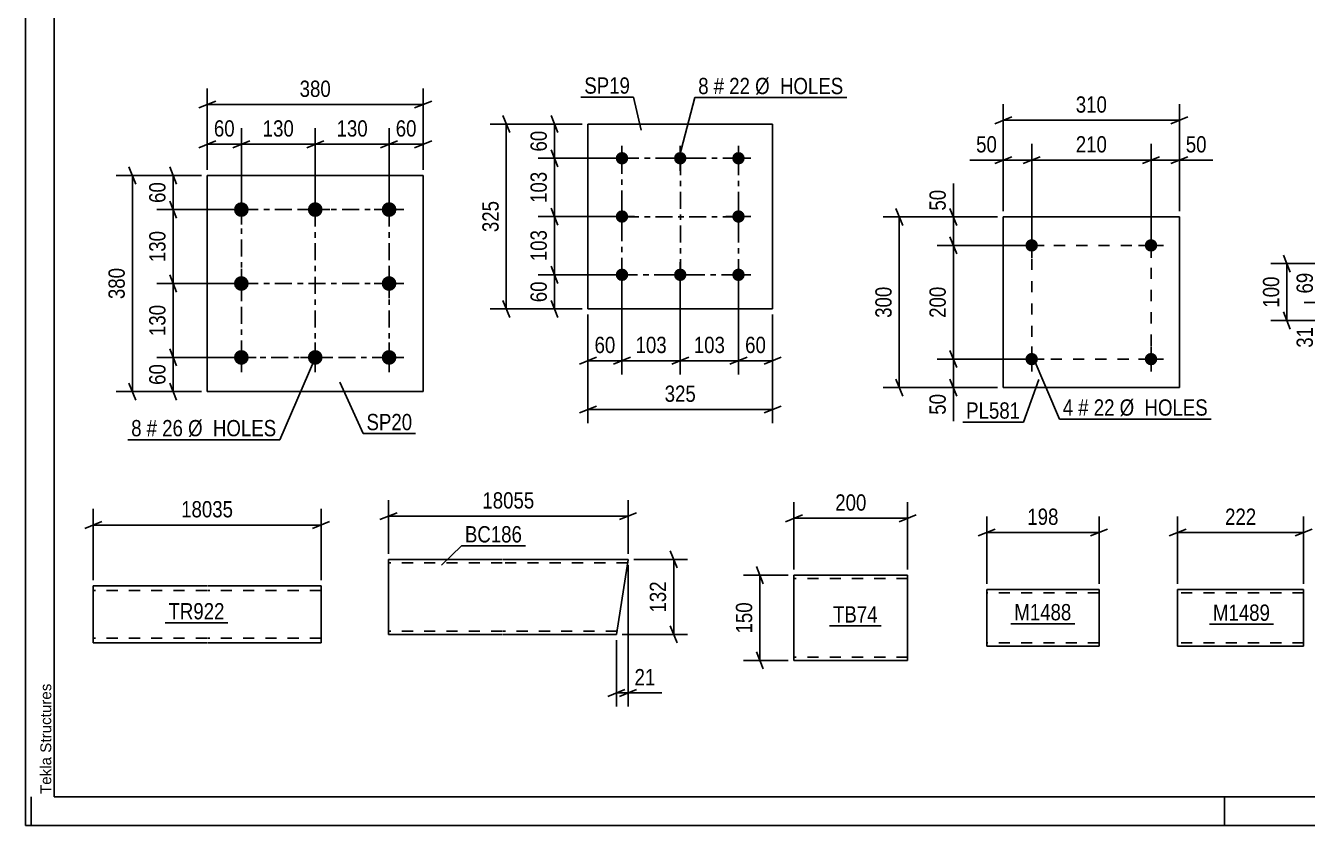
# Model space of a CAD drawing. Header units: millimetres. Extents: x 0 to 841, y 0 to 594.
# Drawn here: x 0 to 225.6, y 0 to 140.7 of the extents above; entities that cross this region are included whole.
import ezdxf

# ---------------------------------------------------------------- set-up
doc = ezdxf.new("R2010")
doc.units = ezdxf.units.MM
doc.linetypes.add('DXK_LINE_DOT2', pattern=[3.9198, 1.9599, -1.9599])
doc.linetypes.add('DXK_LINE_DOT3', pattern=[5.9187, 2.979, -0.9799, 0.9799, -0.9799])
doc.styles.add('Arial', font='ARIAL.TTF', dxfattribs={"height": 0.2})
doc.styles.add('Arial Narrow', font='ARIALN.TTF', dxfattribs={"height": 0.2})

# ---------------------------------------------------------------- blocks, each defined once
blk = doc.blocks.new('Unknown-814521909-1135')
at = {"color": 5, "linetype": 'Continuous'}
for p, q in [((0, 594), (0, 0)), ((5, 589), (5, 5)), ((1, 0), (1, 5)), ((5, 5), (836, 5)), ((211, 0), (211, 5)), ((0, 0), (841, 0))]:
    blk.add_line(p, q, dxfattribs=at)
at = {"color": 174, "linetype": 'Continuous', "style": 'Arial'}
blk.add_text('Tekla Structures', height=1.9102, rotation=90, dxfattribs=at).set_placement((4.5, 5.5))
blk = doc.blocks.new('Part-814521909-1954 - 1938')
at = {"color": 2, "linetype": 'Continuous'}
for p, q in [((31.96, 76.3), (31.96, 114.3)), ((31.96, 114.3), (69.96, 114.3)), ((69.96, 114.3), (69.96, 76.3)), ((69.96, 76.3), (31.96, 76.3))]:
    blk.add_line(p, q, dxfattribs=at)
blk = doc.blocks.new('Bolt-814521909-2015 - 1938')
at = {"linetype": 'Continuous'}
for points in [[(37.96, 109.6, -1), (37.96, 107, -1)], [(50.96, 109.6, -1), (50.96, 107, -1)], [(63.96, 109.6, -1), (63.96, 107, -1)], [(37.96, 96.6, -1), (37.96, 94, -1)], [(63.96, 96.6, -1), (63.96, 94, -1)], [(37.96, 83.6, -1), (37.96, 81, -1)], [(50.96, 83.6, -1), (50.96, 81, -1)], [(63.96, 83.6, -1), (63.96, 81, -1)]]:
    blk.add_hatch(color=1, dxfattribs=at).paths.add_polyline_path(points)
at = {"color": 1, "linetype": 'Continuous'}
for p, q in [((37.96, 110.9), (37.96, 105.7)), ((50.96, 110.9), (50.96, 105.7)), ((63.96, 110.9), (63.96, 105.7)), ((35.36, 108.3), (40.56, 108.3)), ((48.36, 108.3), (53.56, 108.3)), ((61.36, 108.3), (66.56, 108.3)), ((37.96, 97.9), (37.96, 92.7)), ((63.96, 97.9), (63.96, 92.7)), ((35.36, 95.3), (40.56, 95.3)), ((61.36, 95.3), (66.56, 95.3)), ((37.96, 84.9), (37.96, 79.7)), ((50.96, 84.9), (50.96, 79.7)), ((63.96, 84.9), (63.96, 79.7)), ((35.36, 82.3), (40.56, 82.3)), ((48.36, 82.3), (53.56, 82.3)), ((61.36, 82.3), (66.56, 82.3))]:
    blk.add_line(p, q, dxfattribs=at)
blk = doc.blocks.new('Part-814521909-11036 - 11035')
at = {"color": 2, "linetype": 'Continuous'}
for p, q in [((63.86, 45.58), (63.86, 46.78)), ((63.86, 46.78), (83.86, 46.78)), ((63.86, 33.67), (63.86, 45.58)), ((83.96, 46.78), (106.03, 46.78)), ((105.84, 45.58), (103.96, 33.58)), ((106.02, 46.68), (105.84, 45.58)), ((106.03, 46.78), (106.02, 46.68)), ((63.86, 33.58), (63.86, 33.67)), ((83.86, 33.58), (63.86, 33.58)), ((103.96, 33.58), (83.96, 33.58))]:
    blk.add_line(p, q, dxfattribs=at)
at = {"color": 7, "linetype": 'DXK_LINE_DOT2'}
for p, q in [((83.86, 46.18), (63.86, 46.18)), ((105.94, 46.18), (83.96, 46.18)), ((105.84, 45.58), (105.98, 46.42)), ((83.86, 34.18), (63.86, 34.18)), ((104.05, 34.18), (83.96, 34.18)), ((63.86, 33.67), (63.86, 33.58))]:
    blk.add_line(p, q, dxfattribs=at)
blk = doc.blocks.new('Part-814521909-2133 - 2118')
at = {"color": 2, "linetype": 'Continuous'}
for p, q in [((135.22, 44), (135.22, 42.8)), ((155.22, 44), (135.22, 44)), ((155.22, 43.9), (155.22, 44)), ((155.22, 43.9), (155.22, 42.8)), ((135.22, 29.74), (135.22, 42.8)), ((155.22, 42.8), (155.22, 29)), ((135.22, 29.09), (135.22, 29.74)), ((135.22, 29), (135.22, 29.09)), ((155.22, 29), (135.22, 29))]:
    blk.add_line(p, q, dxfattribs=at)
at = {"color": 7, "linetype": 'DXK_LINE_DOT2'}
for p, q in [((155.22, 43.4), (135.22, 43.4)), ((155.22, 42.8), (155.22, 43.64)), ((135.22, 29.74), (135.22, 29.35)), ((135.22, 29.6), (135.22, 29.64)), ((155.22, 29.6), (135.22, 29.6)), ((155.22, 29.6), (155.22, 29.64))]:
    blk.add_line(p, q, dxfattribs=at)
blk = doc.blocks.new('Part-814521909-2209 - 2203')
at = {"color": 2, "linetype": 'Continuous'}
for p, q in [((98.95, 123.33), (98.95, 90.83)), ((98.95, 123.33), (131.45, 123.33)), ((131.45, 123.33), (131.45, 90.83)), ((98.95, 90.83), (131.45, 90.83))]:
    blk.add_line(p, q, dxfattribs=at)
blk = doc.blocks.new('Bolt-814521909-2242 - 2203')
at = {"linetype": 'Continuous'}
for points in [[(104.95, 118.43, -1), (104.95, 116.23, -1)], [(115.2, 118.43, -1), (115.2, 116.23, -1)], [(125.45, 118.43, -1), (125.45, 116.23, -1)], [(104.95, 108.18, -1), (104.95, 105.98, -1)], [(125.45, 108.18, -1), (125.45, 105.98, -1)], [(104.95, 97.93, -1), (104.95, 95.73, -1)], [(115.2, 97.93, -1), (115.2, 95.73, -1)], [(125.45, 97.93, -1), (125.45, 95.73, -1)]]:
    blk.add_hatch(color=1, dxfattribs=at).paths.add_polyline_path(points)
at = {"color": 1, "linetype": 'Continuous'}
for p, q in [((102.75, 117.33), (107.15, 117.33)), ((104.95, 119.53), (104.95, 115.13)), ((113, 117.33), (117.4, 117.33)), ((115.2, 119.53), (115.2, 115.13)), ((123.25, 117.33), (127.65, 117.33)), ((125.45, 119.53), (125.45, 115.13)), ((104.95, 109.28), (104.95, 104.88)), ((125.45, 109.28), (125.45, 104.88)), ((102.75, 107.08), (107.15, 107.08)), ((123.25, 107.08), (127.65, 107.08)), ((104.95, 99.03), (104.95, 94.63)), ((115.2, 99.03), (115.2, 94.63)), ((125.45, 99.03), (125.45, 94.63)), ((102.75, 96.83), (107.15, 96.83)), ((113, 96.83), (117.4, 96.83)), ((123.25, 96.83), (127.65, 96.83))]:
    blk.add_line(p, q, dxfattribs=at)
blk = doc.blocks.new('Part-814521909-6225 - 6219')
at = {"color": 2, "linetype": 'Continuous'}
for p, q in [((11.89, 40.52), (11.89, 42.12)), ((11.89, 42.12), (31.89, 42.12)), ((31.99, 42.12), (51.99, 42.12)), ((51.99, 42.12), (51.99, 40.52)), ((11.89, 40.52), (11.89, 32.12)), ((51.99, 32.12), (51.99, 40.52)), ((31.89, 32.12), (11.89, 32.12)), ((51.99, 32.12), (31.99, 32.12))]:
    blk.add_line(p, q, dxfattribs=at)
at = {"color": 7, "linetype": 'DXK_LINE_DOT2'}
for p, q in [((31.89, 41.32), (11.89, 41.32)), ((51.99, 41.32), (31.99, 41.32)), ((51.99, 40.52), (51.99, 42)), ((11.89, 32.92), (11.89, 32.98)), ((31.89, 32.92), (11.89, 32.92)), ((51.99, 32.92), (31.99, 32.92)), ((51.99, 32.92), (51.99, 32.98))]:
    blk.add_line(p, q, dxfattribs=at)
blk = doc.blocks.new('Part-814521909-6247 - 6243')
at = {"color": 2, "linetype": 'Continuous'}
for p, q in [((169.13, 31.59), (169.13, 41.5)), ((188.91, 41.5), (169.13, 41.5)), ((188.91, 32.7), (188.91, 41.5)), ((169.13, 31.59), (169.13, 31.5)), ((188.91, 31.5), (188.91, 32.7)), ((169.13, 31.5), (188.91, 31.5))]:
    blk.add_line(p, q, dxfattribs=at)
at = {"color": 7, "linetype": 'DXK_LINE_DOT2'}
for p, q in [((188.91, 40.9), (169.13, 40.9)), ((169.13, 32.1), (169.13, 32.14)), ((188.91, 32.1), (169.13, 32.1)), ((188.91, 32.14), (188.91, 32.47)), ((188.91, 32.1), (188.91, 32.14))]:
    blk.add_line(p, q, dxfattribs=at)
blk = doc.blocks.new('Bolt-814521909-6302 - 6263')
at = {"linetype": 'Continuous'}
for points in [[(178.15, 82, -1), (175.95, 82, -1)], [(199.15, 82, -1), (196.95, 82, -1)]]:
    blk.add_hatch(color=1, dxfattribs=at).paths.add_polyline_path(points)
at = {"color": 1, "linetype": 'Continuous'}
for p, q in [((177.05, 84.2), (177.05, 79.8)), ((198.05, 84.2), (198.05, 79.8)), ((174.85, 82), (179.25, 82)), ((195.85, 82), (200.25, 82))]:
    blk.add_line(p, q, dxfattribs=at)
blk = doc.blocks.new('Bolt-814521909-6297 - 6263')
at = {"linetype": 'Continuous'}
for points in [[(178.15, 102, -1), (175.95, 102, -1)], [(199.15, 102, -1), (196.95, 102, -1)]]:
    blk.add_hatch(color=1, dxfattribs=at).paths.add_polyline_path(points)
at = {"color": 1, "linetype": 'Continuous'}
for p, q in [((177.05, 104.2), (177.05, 99.8)), ((198.05, 104.2), (198.05, 99.8)), ((174.85, 102), (179.25, 102)), ((195.85, 102), (200.25, 102))]:
    blk.add_line(p, q, dxfattribs=at)
blk = doc.blocks.new('Part-814521909-6307 - 6263')
at = {"color": 2, "linetype": 'Continuous'}
for p, q in [((172.05, 77), (172.05, 107)), ((172.05, 107), (203.05, 107)), ((203.05, 107), (203.05, 77)), ((203.05, 77), (172.05, 77))]:
    blk.add_line(p, q, dxfattribs=at)
blk = doc.blocks.new('Part-814521909-6477 - 6473')
at = {"color": 2, "linetype": 'Continuous'}
for p, q in [((202.74, 31.59), (202.74, 41.5)), ((224.91, 41.5), (202.74, 41.5)), ((224.91, 32.7), (224.91, 41.5)), ((202.74, 31.59), (202.74, 31.5)), ((224.91, 31.5), (224.91, 32.7)), ((202.74, 31.5), (224.91, 31.5))]:
    blk.add_line(p, q, dxfattribs=at)
at = {"color": 7, "linetype": 'DXK_LINE_DOT2'}
for p, q in [((224.91, 40.9), (202.74, 40.9)), ((202.74, 32.1), (202.74, 32.14)), ((224.91, 32.1), (202.74, 32.1)), ((224.91, 32.14), (224.91, 32.47)), ((224.91, 32.1), (224.91, 32.14))]:
    blk.add_line(p, q, dxfattribs=at)
blk = doc.blocks.new('Rectangle-814521909-2103 - 1938')
at = {"color": 1, "linetype": 'DXK_LINE_DOT3'}
blk.add_lwpolyline([(37.96, 108.3), (63.96, 108.3), (63.96, 82.3), (37.96, 82.3), (37.96, 108.3)], close=True, dxfattribs=at)
blk = doc.blocks.new('Rectangle-814521909-2329 - 2203')
at = {"color": 1, "linetype": 'DXK_LINE_DOT3'}
blk.add_lwpolyline([(104.95, 117.33), (125.45, 117.33), (125.45, 96.83), (104.95, 96.83), (104.95, 117.33)], close=True, dxfattribs=at)
blk = doc.blocks.new('Rectangle-814521909-6416 - 6263')
at = {"color": 1, "linetype": 'DXK_LINE_DOT2'}
blk.add_lwpolyline([(177.05, 102), (198.05, 102), (198.05, 82), (177.05, 82), (177.05, 102)], close=True, dxfattribs=at)
blk = doc.blocks.new('Line-814521909-2096 - 1938')
at = {"color": 1, "linetype": 'DXK_LINE_DOT3'}
blk.add_line((50.96, 108.3), (50.96, 82.3), dxfattribs=at)
blk = doc.blocks.new('Line-814521909-2322 - 2203')
at = {"color": 1, "linetype": 'DXK_LINE_DOT3'}
blk.add_line((115.25, 117.33), (115.25, 96.83), dxfattribs=at)
blk = doc.blocks.new('Line-814521909-2088 - 1938')
at = {"color": 1, "linetype": 'DXK_LINE_DOT3'}
blk.add_line((37.96, 95.3), (63.96, 95.3), dxfattribs=at)
blk = doc.blocks.new('Line-814521909-2315 - 2203')
at = {"color": 1, "linetype": 'DXK_LINE_DOT3'}
blk.add_line((104.95, 107.03), (125.45, 107.03), dxfattribs=at)
blk = doc.blocks.new('StraightDimension-814521909-9338 - 1938')
at = {"color": 7, "linetype": 'Continuous'}
for p, q in [((50.96, 109.3), (50.96, 122.64)), ((63.96, 109.3), (63.96, 122.64)), ((52.46, 120.39), (49.46, 119.19)), ((50.96, 119.79), (63.96, 119.79)), ((62.46, 119.19), (65.46, 120.39))]:
    blk.add_line(p, q, dxfattribs=at)
at = {"color": 0}
blk.add_wipeout([(60.8, 120.54), (60.8, 124.74), (54.12, 124.74), (54.12, 120.54)], dxfattribs=at)
at = {"color": 3, "style": 'Arial Narrow'}
blk.add_text('130', height=2.863, dxfattribs=at).set_placement((54.72, 121.14))
blk = doc.blocks.new('StraightDimension-814521909-2078 - 1938')
at = {"color": 7, "linetype": 'Continuous'}
for p, q in [((31.96, 115.3), (31.96, 129.62)), ((69.96, 115.3), (69.96, 129.62)), ((33.46, 127.37), (30.46, 126.17)), ((31.96, 126.77), (69.96, 126.77)), ((68.46, 126.17), (71.46, 127.37))]:
    blk.add_line(p, q, dxfattribs=at)
at = {"color": 0}
blk.add_wipeout([(54.3, 127.52), (54.3, 131.72), (47.62, 131.72), (47.62, 127.52)], dxfattribs=at)
at = {"color": 3, "style": 'Arial Narrow'}
blk.add_text('380', height=2.863, dxfattribs=at).set_placement((48.22, 128.12))
blk = doc.blocks.new('StraightDimension-814521909-2021 - 1938')
at = {"color": 7, "linetype": 'Continuous'}
for p, q in [((25.36, 83.8), (26.56, 80.8)), ((36.96, 82.3), (23.11, 82.3)), ((25.96, 76.3), (25.96, 82.3)), ((26.56, 74.8), (25.36, 77.8)), ((30.96, 76.3), (23.11, 76.3))]:
    blk.add_line(p, q, dxfattribs=at)
at = {"color": 0}
blk.add_wipeout([(25.21, 81.73), (21.01, 81.73), (21.01, 76.87), (25.21, 76.87)], dxfattribs=at)
at = {"color": 3, "style": 'Arial Narrow'}
blk.add_text('60', height=2.863, rotation=90.0002, dxfattribs=at).set_placement((24.61, 77.47))
blk = doc.blocks.new('StraightDimension-814521909-2031 - 1938')
at = {"color": 7, "linetype": 'Continuous'}
for p, q in [((25.36, 115.8), (26.56, 112.8)), ((30.96, 114.3), (23.11, 114.3)), ((25.96, 108.3), (25.96, 114.3)), ((36.96, 108.3), (23.11, 108.3)), ((26.56, 106.8), (25.36, 109.8))]:
    blk.add_line(p, q, dxfattribs=at)
at = {"color": 0}
blk.add_wipeout([(25.21, 113.73), (21.01, 113.73), (21.01, 108.87), (25.21, 108.87)], dxfattribs=at)
at = {"color": 3, "style": 'Arial Narrow'}
blk.add_text('60', height=2.863, rotation=90.0002, dxfattribs=at).set_placement((24.61, 109.47))
blk = doc.blocks.new('StraightDimension-814521909-2042 - 1938')
at = {"color": 7, "linetype": 'Continuous'}
for p, q in [((19.39, 112.8), (18.19, 115.8)), ((30.96, 114.3), (15.94, 114.3)), ((18.79, 76.3), (18.79, 114.3)), ((18.19, 77.8), (19.39, 74.8)), ((30.96, 76.3), (15.94, 76.3))]:
    blk.add_line(p, q, dxfattribs=at)
at = {"color": 0}
blk.add_wipeout([(18.04, 98.64), (13.84, 98.64), (13.84, 91.96), (18.04, 91.96)], dxfattribs=at)
at = {"color": 3, "style": 'Arial Narrow'}
blk.add_text('380', height=2.863, rotation=90.0002, dxfattribs=at).set_placement((17.44, 92.56))
blk = doc.blocks.new('StraightDimension-814521909-2057 - 1938')
at = {"color": 7, "linetype": 'Continuous'}
for p, q in [((31.96, 115.3), (31.96, 122.64)), ((37.96, 109.3), (37.96, 122.64)), ((30.46, 119.19), (33.46, 120.39)), ((31.96, 119.79), (37.96, 119.79)), ((39.46, 120.39), (36.46, 119.19))]:
    blk.add_line(p, q, dxfattribs=at)
at = {"color": 0}
blk.add_wipeout([(37.39, 120.54), (37.39, 124.74), (32.53, 124.74), (32.53, 120.54)], dxfattribs=at)
at = {"color": 3, "style": 'Arial Narrow'}
blk.add_text('60', height=2.863, dxfattribs=at).set_placement((33.13, 121.14))
blk = doc.blocks.new('StraightDimension-814521909-2067 - 1938')
at = {"color": 7, "linetype": 'Continuous'}
for p, q in [((63.96, 109.3), (63.96, 122.64)), ((69.96, 115.3), (69.96, 122.64)), ((62.46, 119.19), (65.46, 120.39)), ((63.96, 119.79), (69.96, 119.79)), ((71.46, 120.39), (68.46, 119.19))]:
    blk.add_line(p, q, dxfattribs=at)
at = {"color": 0}
blk.add_wipeout([(69.39, 120.54), (69.39, 124.74), (64.53, 124.74), (64.53, 120.54)], dxfattribs=at)
at = {"color": 3, "style": 'Arial Narrow'}
blk.add_text('60', height=2.863, dxfattribs=at).set_placement((65.13, 121.14))
blk = doc.blocks.new('StraightDimension-814521909-9314 - 1938')
at = {"color": 7, "linetype": 'Continuous'}
for p, q in [((36.96, 95.3), (23.11, 95.3)), ((26.56, 93.8), (25.36, 96.8)), ((25.96, 82.3), (25.96, 95.3)), ((25.36, 83.8), (26.56, 80.8)), ((36.96, 82.3), (23.11, 82.3))]:
    blk.add_line(p, q, dxfattribs=at)
at = {"color": 0}
blk.add_wipeout([(25.21, 92.14), (21.01, 92.14), (21.01, 85.46), (25.21, 85.46)], dxfattribs=at)
at = {"color": 3, "style": 'Arial Narrow'}
blk.add_text('130', height=2.863, rotation=90.0002, dxfattribs=at).set_placement((24.61, 86.06))
blk = doc.blocks.new('StraightDimension-814521909-9316 - 1938')
at = {"color": 7, "linetype": 'Continuous'}
for p, q in [((36.96, 108.3), (23.11, 108.3)), ((26.56, 106.8), (25.36, 109.8)), ((25.96, 95.3), (25.96, 108.3)), ((36.96, 95.3), (23.11, 95.3)), ((25.36, 96.8), (26.56, 93.8))]:
    blk.add_line(p, q, dxfattribs=at)
at = {"color": 0}
blk.add_wipeout([(25.21, 105.14), (21.01, 105.14), (21.01, 98.46), (25.21, 98.46)], dxfattribs=at)
at = {"color": 3, "style": 'Arial Narrow'}
blk.add_text('130', height=2.863, rotation=90.0002, dxfattribs=at).set_placement((24.61, 99.06))
blk = doc.blocks.new('StraightDimension-814521909-9336 - 1938')
at = {"color": 7, "linetype": 'Continuous'}
for p, q in [((37.96, 109.3), (37.96, 122.64)), ((50.96, 109.3), (50.96, 122.64)), ((39.46, 120.39), (36.46, 119.19)), ((37.96, 119.79), (50.96, 119.79)), ((49.46, 119.19), (52.46, 120.39))]:
    blk.add_line(p, q, dxfattribs=at)
at = {"color": 0}
blk.add_wipeout([(47.8, 120.54), (47.8, 124.74), (41.12, 124.74), (41.12, 120.54)], dxfattribs=at)
at = {"color": 3, "style": 'Arial Narrow'}
blk.add_text('130', height=2.863, dxfattribs=at).set_placement((41.72, 121.14))
blk = doc.blocks.new('StraightDimension-814521909-11069 - 11035')
at = {"color": 7, "linetype": 'Continuous'}
for p, q in [((114.65, 45.28), (113.45, 48.28)), ((107.03, 46.78), (116.45, 46.78)), ((114.05, 33.58), (114.05, 46.78)), ((113.45, 35.08), (114.65, 32.08)), ((104.96, 33.58), (116.45, 33.58))]:
    blk.add_line(p, q, dxfattribs=at)
at = {"color": 0}
blk.add_wipeout([(113.3, 43.52), (109.1, 43.52), (109.1, 36.83), (113.3, 36.83)], dxfattribs=at)
at = {"color": 3, "style": 'Arial Narrow'}
blk.add_text('132', height=2.863, rotation=90.0002, dxfattribs=at).set_placement((112.7, 37.43))
blk = doc.blocks.new('StraightDimension-814521909-11043 - 11035')
at = {"color": 7, "linetype": 'Continuous'}
for p, q in [((63.86, 47.78), (63.86, 57.22)), ((106.03, 47.78), (106.03, 57.22)), ((65.36, 54.97), (62.36, 53.77)), ((63.86, 54.37), (106.03, 54.37)), ((104.53, 53.77), (107.53, 54.97))]:
    blk.add_line(p, q, dxfattribs=at)
at = {"color": 0}
blk.add_wipeout([(90.12, 55.12), (90.12, 59.32), (79.78, 59.32), (79.78, 55.12)], dxfattribs=at)
at = {"color": 3, "style": 'Arial Narrow'}
blk.add_text('18055', height=2.863, dxfattribs=at).set_placement((80.38, 55.72))
blk = doc.blocks.new('StraightDimension-814521909-11054 - 11035')
at = {"color": 7, "linetype": 'Continuous'}
for p, q in [((106.03, 45.78), (106.03, 20.88)), ((103.96, 32.58), (103.96, 20.88)), ((102.46, 22.68), (105.46, 23.88)), ((103.96, 23.28), (106.03, 23.28)), ((107.53, 23.88), (104.53, 22.68))]:
    blk.add_line(p, q, dxfattribs=at)
at = {"color": 0}
blk.add_wipeout([(111.41, 24.03), (111.41, 28.23), (106.56, 28.23), (106.56, 24.03)], dxfattribs=at)
at = {"color": 7, "linetype": 'Continuous'}
blk.add_line((106.03, 23.28), (111.94, 23.28), dxfattribs=at)
blk.add_line((106.03, 23.28), (111.94, 23.28), dxfattribs=at)
at = {"color": 3, "style": 'Arial Narrow'}
blk.add_text('21', height=2.863, dxfattribs=at).set_placement((107.16, 24.63))
blk = doc.blocks.new('StraightDimension-814521909-2135 - 2118')
at = {"color": 7, "linetype": 'Continuous'}
for p, q in [((135.22, 45), (135.22, 56.85)), ((155.22, 45), (155.22, 56.85)), ((136.72, 54.6), (133.72, 53.4)), ((153.72, 53.4), (156.72, 54.6)), ((135.22, 54), (155.22, 54))]:
    blk.add_line(p, q, dxfattribs=at)
at = {"color": 0}
blk.add_wipeout([(148.56, 54.75), (148.56, 58.95), (141.88, 58.95), (141.88, 54.75)], dxfattribs=at)
at = {"color": 3, "style": 'Arial Narrow'}
blk.add_text('200', height=2.863, dxfattribs=at).set_placement((142.48, 55.35))
blk = doc.blocks.new('StraightDimension-814521909-2146 - 2118')
at = {"color": 7, "linetype": 'Continuous'}
for p, q in [((129.81, 42.5), (128.61, 45.5)), ((134.22, 44), (126.36, 44)), ((129.21, 29), (129.21, 44)), ((128.61, 30.5), (129.81, 27.5)), ((134.22, 29), (126.36, 29))]:
    blk.add_line(p, q, dxfattribs=at)
at = {"color": 0}
blk.add_wipeout([(128.46, 39.84), (124.26, 39.84), (124.26, 33.15), (128.46, 33.15)], dxfattribs=at)
at = {"color": 3, "style": 'Arial Narrow'}
blk.add_text('150', height=2.863, rotation=90.0002, dxfattribs=at).set_placement((127.86, 33.75))
blk = doc.blocks.new('StraightDimension-814521909-2248 - 2203')
at = {"color": 7, "linetype": 'Continuous'}
for p, q in [((92.46, 124.83), (93.66, 121.83)), ((97.95, 123.33), (90.21, 123.33)), ((93.06, 117.33), (93.06, 123.33)), ((103.95, 117.33), (90.21, 117.33)), ((93.66, 115.83), (92.46, 118.83))]:
    blk.add_line(p, q, dxfattribs=at)
at = {"color": 0}
blk.add_wipeout([(92.31, 122.76), (88.11, 122.76), (88.11, 117.91), (92.31, 117.91)], dxfattribs=at)
at = {"color": 3, "style": 'Arial Narrow'}
blk.add_text('60', height=2.863, rotation=90.0002, dxfattribs=at).set_placement((91.71, 118.51))
blk = doc.blocks.new('StraightDimension-814521909-9412 - 2203')
at = {"color": 7, "linetype": 'Continuous'}
for p, q in [((104.95, 95.83), (104.95, 79.32)), ((115.2, 95.83), (115.2, 79.32)), ((103.45, 81.12), (106.45, 82.32)), ((104.95, 81.72), (115.2, 81.72)), ((116.7, 82.32), (113.7, 81.12))]:
    blk.add_line(p, q, dxfattribs=at)
at = {"color": 0}
blk.add_wipeout([(113.42, 82.47), (113.42, 86.67), (106.74, 86.67), (106.74, 82.47)], dxfattribs=at)
at = {"color": 3, "style": 'Arial Narrow'}
blk.add_text('103', height=2.863, dxfattribs=at).set_placement((107.34, 83.07))
blk = doc.blocks.new('StraightDimension-814521909-2269 - 2203')
at = {"color": 7, "linetype": 'Continuous'}
for p, q in [((98.95, 89.83), (98.95, 70.74)), ((131.45, 89.83), (131.45, 70.74)), ((100.45, 73.74), (97.45, 72.54)), ((98.95, 73.14), (131.45, 73.14)), ((129.95, 72.54), (132.95, 73.74))]:
    blk.add_line(p, q, dxfattribs=at)
at = {"color": 0}
blk.add_wipeout([(118.54, 73.89), (118.54, 78.09), (111.86, 78.09), (111.86, 73.89)], dxfattribs=at)
at = {"color": 3, "style": 'Arial Narrow'}
blk.add_text('325', height=2.863, dxfattribs=at).set_placement((112.46, 74.49))
blk = doc.blocks.new('StraightDimension-814521909-2258 - 2203')
at = {"color": 7, "linetype": 'Continuous'}
for p, q in [((92.46, 98.33), (93.66, 95.33)), ((103.95, 96.83), (90.21, 96.83)), ((93.06, 90.83), (93.06, 96.83)), ((97.95, 90.83), (90.21, 90.83)), ((93.66, 89.33), (92.46, 92.33))]:
    blk.add_line(p, q, dxfattribs=at)
at = {"color": 0}
blk.add_wipeout([(92.31, 96.26), (88.11, 96.26), (88.11, 91.41), (92.31, 91.41)], dxfattribs=at)
at = {"color": 3, "style": 'Arial Narrow'}
blk.add_text('60', height=2.863, rotation=90.0002, dxfattribs=at).set_placement((91.71, 92.01))
blk = doc.blocks.new('StraightDimension-814521909-2284 - 2203')
at = {"color": 7, "linetype": 'Continuous'}
for p, q in [((125.45, 95.83), (125.45, 79.32)), ((131.45, 89.83), (131.45, 79.32)), ((123.95, 81.12), (126.95, 82.32)), ((125.45, 81.72), (131.45, 81.72)), ((132.95, 82.32), (129.95, 81.12))]:
    blk.add_line(p, q, dxfattribs=at)
at = {"color": 0}
blk.add_wipeout([(130.88, 82.47), (130.88, 86.67), (126.02, 86.67), (126.02, 82.47)], dxfattribs=at)
at = {"color": 3, "style": 'Arial Narrow'}
blk.add_text('60', height=2.863, dxfattribs=at).set_placement((126.62, 83.07))
blk = doc.blocks.new('StraightDimension-814521909-2294 - 2203')
at = {"color": 7, "linetype": 'Continuous'}
for p, q in [((104.95, 95.83), (104.95, 79.32)), ((98.95, 89.83), (98.95, 79.32)), ((97.45, 81.12), (100.45, 82.32)), ((98.95, 81.72), (104.95, 81.72)), ((106.45, 82.32), (103.45, 81.12))]:
    blk.add_line(p, q, dxfattribs=at)
at = {"color": 0}
blk.add_wipeout([(104.38, 82.47), (104.38, 86.67), (99.52, 86.67), (99.52, 82.47)], dxfattribs=at)
at = {"color": 3, "style": 'Arial Narrow'}
blk.add_text('60', height=2.863, dxfattribs=at).set_placement((100.12, 83.07))
blk = doc.blocks.new('StraightDimension-814521909-2305 - 2203')
at = {"color": 7, "linetype": 'Continuous'}
for p, q in [((85.19, 121.83), (83.99, 124.83)), ((97.95, 123.33), (81.74, 123.33)), ((84.59, 90.83), (84.59, 123.33)), ((97.95, 90.83), (81.74, 90.83)), ((83.99, 92.33), (85.19, 89.33))]:
    blk.add_line(p, q, dxfattribs=at)
at = {"color": 0}
blk.add_wipeout([(83.84, 110.43), (79.64, 110.43), (79.64, 103.74), (83.84, 103.74)], dxfattribs=at)
at = {"color": 3, "style": 'Arial Narrow'}
blk.add_text('325', height=2.863, rotation=90.0002, dxfattribs=at).set_placement((83.24, 104.34))
blk = doc.blocks.new('StraightDimension-814521909-9390 - 2203')
at = {"color": 7, "linetype": 'Continuous'}
for p, q in [((92.46, 108.58), (93.66, 105.58)), ((103.95, 107.08), (90.21, 107.08)), ((93.06, 96.83), (93.06, 107.08)), ((93.66, 95.33), (92.46, 98.33)), ((103.95, 96.83), (90.21, 96.83))]:
    blk.add_line(p, q, dxfattribs=at)
at = {"color": 0}
blk.add_wipeout([(92.31, 105.3), (88.11, 105.3), (88.11, 98.62), (92.31, 98.62)], dxfattribs=at)
at = {"color": 3, "style": 'Arial Narrow'}
blk.add_text('103', height=2.863, rotation=90.0002, dxfattribs=at).set_placement((91.71, 99.22))
blk = doc.blocks.new('StraightDimension-814521909-9392 - 2203')
at = {"color": 7, "linetype": 'Continuous'}
for p, q in [((103.95, 117.33), (90.21, 117.33)), ((92.46, 118.83), (93.66, 115.83)), ((93.06, 107.08), (93.06, 117.33)), ((93.66, 105.58), (92.46, 108.58)), ((103.95, 107.08), (90.21, 107.08))]:
    blk.add_line(p, q, dxfattribs=at)
at = {"color": 0}
blk.add_wipeout([(92.31, 115.55), (88.11, 115.55), (88.11, 108.87), (92.31, 108.87)], dxfattribs=at)
at = {"color": 3, "style": 'Arial Narrow'}
blk.add_text('103', height=2.863, rotation=90.0002, dxfattribs=at).set_placement((91.71, 109.47))
blk = doc.blocks.new('StraightDimension-814521909-9414 - 2203')
at = {"color": 7, "linetype": 'Continuous'}
for p, q in [((115.2, 95.83), (115.2, 79.32)), ((125.45, 95.83), (125.45, 79.32)), ((113.7, 81.12), (116.7, 82.32)), ((115.2, 81.72), (125.45, 81.72)), ((126.95, 82.32), (123.95, 81.12))]:
    blk.add_line(p, q, dxfattribs=at)
at = {"color": 0}
blk.add_wipeout([(123.67, 82.47), (123.67, 86.67), (116.99, 86.67), (116.99, 82.47)], dxfattribs=at)
at = {"color": 3, "style": 'Arial Narrow'}
blk.add_text('103', height=2.863, dxfattribs=at).set_placement((117.59, 83.07))
blk = doc.blocks.new('StraightDimension-814521909-6085 - 5946')
at = {"color": 7, "linetype": 'Continuous'}
for p, q in [((227.28, 93.44), (228.48, 90.44)), ((233.74, 91.94), (225.03, 91.94)), ((228.48, 87.29), (227.28, 90.29)), ((227.88, 88.79), (227.88, 91.94)), ((234.72, 88.79), (225.03, 88.79))]:
    blk.add_line(p, q, dxfattribs=at)
at = {"color": 0}
blk.add_wipeout([(227.13, 88.27), (222.93, 88.27), (222.93, 83.41), (227.13, 83.41)], dxfattribs=at)
at = {"color": 7, "linetype": 'Continuous'}
blk.add_line((227.88, 88.79), (227.88, 82.89), dxfattribs=at)
blk.add_line((227.88, 88.79), (227.88, 82.89), dxfattribs=at)
at = {"color": 3, "style": 'Arial Narrow'}
blk.add_text('31', height=2.863, rotation=90.0002, dxfattribs=at).set_placement((226.53, 84.01))
blk = doc.blocks.new('StraightDimension-814521909-6109 - 5946')
at = {"color": 7, "linetype": 'Continuous'}
for p, q in [((227.28, 100.29), (228.48, 97.29)), ((242.73, 98.79), (225.03, 98.79)), ((227.88, 91.94), (227.88, 98.79)), ((228.48, 90.44), (227.28, 93.44)), ((233.74, 91.94), (225.03, 91.94))]:
    blk.add_line(p, q, dxfattribs=at)
at = {"color": 0}
blk.add_wipeout([(227.13, 97.79), (222.93, 97.79), (222.93, 92.94), (227.13, 92.94)], dxfattribs=at)
at = {"color": 3, "style": 'Arial Narrow'}
blk.add_text('69', height=2.863, rotation=90.0002, dxfattribs=at).set_placement((226.53, 93.54))
blk = doc.blocks.new('StraightDimension-814521909-6183 - 5946')
at = {"color": 7, "linetype": 'Continuous'}
for p, q in [((221.36, 100.29), (222.56, 97.29)), ((242.73, 98.79), (219.11, 98.79)), ((221.96, 88.79), (221.96, 98.79)), ((222.56, 87.29), (221.36, 90.29)), ((234.72, 88.79), (219.11, 88.79))]:
    blk.add_line(p, q, dxfattribs=at)
at = {"color": 0}
blk.add_wipeout([(221.21, 97.13), (217.01, 97.13), (217.01, 90.45), (221.21, 90.45)], dxfattribs=at)
at = {"color": 3, "style": 'Arial Narrow'}
blk.add_text('100', height=2.863, rotation=90.0002, dxfattribs=at).set_placement((220.61, 91.05))
blk = doc.blocks.new('StraightDimension-814521909-6228 - 6219')
at = {"color": 7, "linetype": 'Continuous'}
for p, q in [((11.89, 43.12), (11.89, 55.67)), ((51.99, 43.12), (51.99, 55.67)), ((13.39, 53.42), (10.39, 52.22)), ((11.89, 52.82), (51.99, 52.82)), ((50.49, 52.22), (53.49, 53.42))]:
    blk.add_line(p, q, dxfattribs=at)
at = {"color": 0}
blk.add_wipeout([(37.11, 53.57), (37.11, 57.77), (26.77, 57.77), (26.77, 53.57)], dxfattribs=at)
at = {"color": 3, "style": 'Arial Narrow'}
blk.add_text('18035', height=2.863, dxfattribs=at).set_placement((27.37, 54.17))
blk = doc.blocks.new('StraightDimension-814521909-6249 - 6243')
at = {"color": 7, "linetype": 'Continuous'}
for p, q in [((169.13, 42.5), (169.13, 54.35)), ((188.91, 42.5), (188.91, 54.35)), ((170.63, 52.1), (167.63, 50.9)), ((187.41, 50.9), (190.41, 52.1)), ((169.13, 51.5), (188.91, 51.5))]:
    blk.add_line(p, q, dxfattribs=at)
at = {"color": 0}
blk.add_wipeout([(182.36, 52.25), (182.36, 56.45), (175.68, 56.45), (175.68, 52.25)], dxfattribs=at)
at = {"color": 3, "style": 'Arial Narrow'}
blk.add_text('198', height=2.863, dxfattribs=at).set_placement((176.28, 52.85))
blk = doc.blocks.new('StraightDimension-814521909-6309 - 6263')
at = {"color": 7, "linetype": 'Continuous'}
for p, q in [((172.05, 108), (172.05, 119.85)), ((177.05, 103), (177.05, 119.85)), ((170.55, 116.4), (173.55, 117.6)), ((178.55, 117.6), (175.55, 116.4)), ((172.05, 117), (177.05, 117))]:
    blk.add_line(p, q, dxfattribs=at)
at = {"color": 0}
blk.add_wipeout([(171.52, 117.75), (171.52, 121.95), (166.67, 121.95), (166.67, 117.75)], dxfattribs=at)
at = {"color": 7, "linetype": 'Continuous'}
blk.add_line((172.05, 117), (166.14, 117), dxfattribs=at)
blk.add_line((172.05, 117), (166.14, 117), dxfattribs=at)
at = {"color": 3, "style": 'Arial Narrow'}
blk.add_text('50', height=2.863, dxfattribs=at).set_placement((167.27, 118.35))
blk = doc.blocks.new('StraightDimension-814521909-6322 - 6263')
at = {"color": 7, "linetype": 'Continuous'}
for p, q in [((177.05, 103), (177.05, 119.85)), ((198.05, 103), (198.05, 119.85)), ((178.55, 117.6), (175.55, 116.4)), ((196.55, 116.4), (199.55, 117.6)), ((177.05, 117), (198.05, 117))]:
    blk.add_line(p, q, dxfattribs=at)
at = {"color": 0}
blk.add_wipeout([(190.89, 117.75), (190.89, 121.95), (184.21, 121.95), (184.21, 117.75)], dxfattribs=at)
at = {"color": 3, "style": 'Arial Narrow'}
blk.add_text('210', height=2.863, dxfattribs=at).set_placement((184.81, 118.35))
blk = doc.blocks.new('StraightDimension-814521909-6338 - 6263')
at = {"color": 7, "linetype": 'Continuous'}
for p, q in [((198.05, 103), (198.05, 119.85)), ((203.05, 108), (203.05, 119.85)), ((196.55, 116.4), (199.55, 117.6)), ((204.55, 117.6), (201.55, 116.4)), ((198.05, 117), (203.05, 117))]:
    blk.add_line(p, q, dxfattribs=at)
at = {"color": 0}
blk.add_wipeout([(208.43, 117.75), (208.43, 121.95), (203.57, 121.95), (203.57, 117.75)], dxfattribs=at)
at = {"color": 7, "linetype": 'Continuous'}
blk.add_line((203.05, 117), (208.95, 117), dxfattribs=at)
blk.add_line((203.05, 117), (208.95, 117), dxfattribs=at)
at = {"color": 3, "style": 'Arial Narrow'}
blk.add_text('50', height=2.863, dxfattribs=at).set_placement((204.17, 118.35))
blk = doc.blocks.new('StraightDimension-814521909-6352 - 6263')
at = {"color": 7, "linetype": 'Continuous'}
for p, q in [((172.05, 108), (172.05, 126.85)), ((203.05, 108), (203.05, 126.85)), ((173.55, 124.6), (170.55, 123.4)), ((201.55, 123.4), (204.55, 124.6)), ((172.05, 124), (203.05, 124))]:
    blk.add_line(p, q, dxfattribs=at)
at = {"color": 0}
blk.add_wipeout([(190.89, 124.75), (190.89, 128.95), (184.21, 128.95), (184.21, 124.75)], dxfattribs=at)
at = {"color": 3, "style": 'Arial Narrow'}
blk.add_text('310', height=2.863, dxfattribs=at).set_placement((184.81, 125.35))
blk = doc.blocks.new('StraightDimension-814521909-6363 - 6263')
at = {"color": 7, "linetype": 'Continuous'}
for p, q in [((154.35, 105.5), (153.15, 108.5)), ((171.05, 107), (150.9, 107)), ((153.75, 77), (153.75, 107)), ((171.05, 77), (150.9, 77)), ((153.15, 78.5), (154.35, 75.5))]:
    blk.add_line(p, q, dxfattribs=at)
at = {"color": 0}
blk.add_wipeout([(153, 95.34), (148.8, 95.34), (148.8, 88.66), (153, 88.66)], dxfattribs=at)
at = {"color": 3, "style": 'Arial Narrow'}
blk.add_text('300', height=2.863, rotation=90.0002, dxfattribs=at).set_placement((152.4, 89.26))
blk = doc.blocks.new('StraightDimension-814521909-6374 - 6263')
at = {"color": 7, "linetype": 'Continuous'}
for p, q in [((162.67, 83.5), (163.87, 80.5)), ((176.05, 82), (160.42, 82)), ((163.27, 77), (163.27, 82)), ((171.05, 77), (160.42, 77)), ((163.87, 75.5), (162.67, 78.5))]:
    blk.add_line(p, q, dxfattribs=at)
at = {"color": 0}
blk.add_wipeout([(162.52, 76.47), (158.32, 76.47), (158.32, 71.62), (162.52, 71.62)], dxfattribs=at)
at = {"color": 7, "linetype": 'Continuous'}
blk.add_line((163.27, 77), (163.27, 71.09), dxfattribs=at)
blk.add_line((163.27, 77), (163.27, 71.09), dxfattribs=at)
at = {"color": 3, "style": 'Arial Narrow'}
blk.add_text('50', height=2.863, rotation=90.0002, dxfattribs=at).set_placement((161.92, 72.22))
blk = doc.blocks.new('StraightDimension-814521909-6387 - 6263')
at = {"color": 7, "linetype": 'Continuous'}
for p, q in [((176.05, 102), (160.42, 102)), ((163.87, 100.5), (162.67, 103.5)), ((163.27, 82), (163.27, 102)), ((162.67, 83.5), (163.87, 80.5)), ((176.05, 82), (160.42, 82))]:
    blk.add_line(p, q, dxfattribs=at)
at = {"color": 0}
blk.add_wipeout([(162.52, 95.34), (158.32, 95.34), (158.32, 88.66), (162.52, 88.66)], dxfattribs=at)
at = {"color": 3, "style": 'Arial Narrow'}
blk.add_text('200', height=2.863, rotation=90.0002, dxfattribs=at).set_placement((161.92, 89.26))
blk = doc.blocks.new('StraightDimension-814521909-6403 - 6263')
at = {"color": 7, "linetype": 'Continuous'}
for p, q in [((162.67, 108.5), (163.87, 105.5)), ((171.05, 107), (160.42, 107)), ((163.27, 102), (163.27, 107)), ((176.05, 102), (160.42, 102)), ((163.87, 100.5), (162.67, 103.5))]:
    blk.add_line(p, q, dxfattribs=at)
at = {"color": 0}
blk.add_wipeout([(162.52, 112.38), (158.32, 112.38), (158.32, 107.52), (162.52, 107.52)], dxfattribs=at)
at = {"color": 7, "linetype": 'Continuous'}
blk.add_line((163.27, 107), (163.27, 112.9), dxfattribs=at)
blk.add_line((163.27, 107), (163.27, 112.9), dxfattribs=at)
at = {"color": 3, "style": 'Arial Narrow'}
blk.add_text('50', height=2.863, rotation=90.0002, dxfattribs=at).set_placement((161.92, 108.12))
blk = doc.blocks.new('StraightDimension-814521909-6479 - 6473')
at = {"color": 7, "linetype": 'Continuous'}
for p, q in [((202.74, 42.5), (202.74, 54.35)), ((224.91, 42.5), (224.91, 54.35)), ((204.24, 52.1), (201.24, 50.9)), ((223.41, 50.9), (226.41, 52.1)), ((202.74, 51.5), (224.91, 51.5))]:
    blk.add_line(p, q, dxfattribs=at)
at = {"color": 0}
blk.add_wipeout([(217.17, 52.25), (217.17, 56.45), (210.48, 56.45), (210.48, 52.25)], dxfattribs=at)
at = {"color": 3, "style": 'Arial Narrow'}
blk.add_text('222', height=2.863, dxfattribs=at).set_placement((211.08, 52.85))
blk = doc.blocks.new('Mark-814521909-2011 - 1938')
at = {"color": 0}
blk.add_wipeout([(20.4, 68.43), (20.4, 71.43), (18.58, 71.43), (18.58, 68.43)], dxfattribs=at)
blk.add_wipeout([(20.4, 68.43), (20.4, 71.43), (18.58, 71.43), (18.58, 68.43)], dxfattribs=at)
blk.add_wipeout([(23.13, 68.43), (23.13, 71.43), (21.3, 71.43), (21.3, 68.43)], dxfattribs=at)
blk.add_wipeout([(23.13, 68.43), (23.13, 71.43), (21.3, 71.43), (21.3, 68.43)], dxfattribs=at)
at = {"color": 3, "style": 'Arial Narrow'}
blk.add_text('8', height=2.86, dxfattribs=at).set_placement((18.58, 68.43))
at = {"color": 0}
blk.add_wipeout([(27.69, 68.43), (27.69, 71.43), (24.03, 71.43), (24.03, 68.43)], dxfattribs=at)
blk.add_wipeout([(27.69, 68.43), (27.69, 71.43), (24.03, 71.43), (24.03, 68.43)], dxfattribs=at)
at = {"color": 3, "style": 'Arial Narrow'}
blk.add_text('#', height=2.86, dxfattribs=at).set_placement((21.3, 68.43))
at = {"color": 0}
blk.add_wipeout([(44.12, 68.43), (44.12, 71.43), (28.59, 71.43), (28.59, 68.43)], dxfattribs=at)
blk.add_wipeout([(44.12, 68.43), (44.12, 71.43), (28.59, 71.43), (28.59, 68.43)], dxfattribs=at)
at = {"color": 7, "linetype": 'Continuous'}
for p in [(50.91, 82.08), (17.98, 67.83)]:
    blk.add_line(p, (44.72, 67.83), dxfattribs=at)
at = {"color": 3, "style": 'Arial Narrow'}
for s, p in [('26', (24.03, 68.43)), ('Ø  HOLES', (28.59, 68.43))]:
    blk.add_text(s, height=2.863, dxfattribs=at).set_placement(p)
blk = doc.blocks.new('Mark-814521909-1950 - 1938')
at = {"color": 0}
blk.add_wipeout([(68.02, 69.5), (68.02, 72.5), (59.99, 72.5), (59.99, 69.5)], dxfattribs=at)
blk.add_wipeout([(68.02, 69.5), (68.02, 72.5), (59.99, 72.5), (59.99, 69.5)], dxfattribs=at)
at = {"color": 30, "linetype": 'Continuous'}
for p, q in [((55.32, 77.97), (59.39, 68.9)), ((59.39, 68.9), (68.62, 68.9))]:
    blk.add_line(p, q, dxfattribs=at)
at = {"color": 3, "style": 'Arial Narrow'}
blk.add_text('SP20', height=2.863, dxfattribs=at).set_placement((59.99, 69.5))
blk = doc.blocks.new('Mark-814521909-11083 - 11035')
at = {"color": 0}
blk.add_wipeout([(87.36, 49.76), (87.36, 52.76), (77.31, 52.76), (77.31, 49.76)], dxfattribs=at)
blk.add_wipeout([(87.36, 49.76), (87.36, 52.76), (77.31, 52.76), (77.31, 49.76)], dxfattribs=at)
at = {"color": 30, "linetype": 'Continuous'}
for p, q in [((73.18, 45.79), (76.71, 49.16)), ((76.71, 49.16), (87.96, 49.16))]:
    blk.add_line(p, q, dxfattribs=at)
at = {"color": 3, "style": 'Arial Narrow'}
blk.add_text('BC186', height=2.863, dxfattribs=at).set_placement((77.31, 49.76))
blk = doc.blocks.new('Mark-814521909-2131 - 2118')
at = {"color": 0}
blk.add_wipeout([(149.94, 35.67), (149.94, 38.67), (142.09, 38.67), (142.09, 35.67)], dxfattribs=at)
blk.add_wipeout([(149.94, 35.67), (149.94, 38.67), (142.09, 38.67), (142.09, 35.67)], dxfattribs=at)
at = {"color": 30, "linetype": 'Continuous'}
blk.add_line((141.49, 35.07), (150.54, 35.07), dxfattribs=at)
at = {"color": 3, "style": 'Arial Narrow'}
blk.add_text('TB74', height=2.863, dxfattribs=at).set_placement((142.09, 35.67))
blk = doc.blocks.new('Mark-814521909-2205 - 2203')
at = {"color": 0}
blk.add_wipeout([(106.36, 128.69), (106.36, 131.69), (98.32, 131.69), (98.32, 128.69)], dxfattribs=at)
blk.add_wipeout([(106.36, 128.69), (106.36, 131.69), (98.32, 131.69), (98.32, 128.69)], dxfattribs=at)
at = {"color": 30, "linetype": 'Continuous'}
for p in [(97.72, 128.09), (108.35, 122.29)]:
    blk.add_line(p, (106.96, 128.09), dxfattribs=at)
at = {"color": 3, "style": 'Arial Narrow'}
blk.add_text('SP19', height=2.863, dxfattribs=at).set_placement((98.32, 128.69))
blk = doc.blocks.new('Mark-814521909-2238 - 2203')
at = {"color": 0}
blk.add_wipeout([(120.19, 128.61), (120.19, 131.61), (118.37, 131.61), (118.37, 128.61)], dxfattribs=at)
blk.add_wipeout([(120.19, 128.61), (120.19, 131.61), (118.37, 131.61), (118.37, 128.61)], dxfattribs=at)
at = {"color": 7, "linetype": 'Continuous'}
blk.add_line((115.02, 117.45), (117.77, 128.01), dxfattribs=at)
at = {"color": 0}
blk.add_wipeout([(122.92, 128.61), (122.92, 131.61), (121.09, 131.61), (121.09, 128.61)], dxfattribs=at)
blk.add_wipeout([(122.92, 128.61), (122.92, 131.61), (121.09, 131.61), (121.09, 128.61)], dxfattribs=at)
at = {"color": 3, "style": 'Arial Narrow'}
blk.add_text('8', height=2.86, dxfattribs=at).set_placement((118.37, 128.61))
at = {"color": 0}
blk.add_wipeout([(127.48, 128.61), (127.48, 131.61), (123.82, 131.61), (123.82, 128.61)], dxfattribs=at)
blk.add_wipeout([(127.48, 128.61), (127.48, 131.61), (123.82, 131.61), (123.82, 128.61)], dxfattribs=at)
at = {"color": 3, "style": 'Arial Narrow'}
blk.add_text('#', height=2.86, dxfattribs=at).set_placement((121.09, 128.61))
at = {"color": 0}
blk.add_wipeout([(143.91, 128.61), (143.91, 131.61), (128.38, 131.61), (128.38, 128.61)], dxfattribs=at)
blk.add_wipeout([(143.91, 128.61), (143.91, 131.61), (128.38, 131.61), (128.38, 128.61)], dxfattribs=at)
at = {"color": 7, "linetype": 'Continuous'}
blk.add_line((117.77, 128.01), (144.51, 128.01), dxfattribs=at)
at = {"color": 3, "style": 'Arial Narrow'}
for s, p in [('22', (123.82, 128.61)), ('Ø  HOLES', (128.38, 128.61))]:
    blk.add_text(s, height=2.863, dxfattribs=at).set_placement(p)
blk = doc.blocks.new('Mark-814521909-6223 - 6219')
at = {"color": 0}
blk.add_wipeout([(35.01, 36.23), (35.01, 39.23), (25.14, 39.23), (25.14, 36.23)], dxfattribs=at)
blk.add_wipeout([(35.01, 36.23), (35.01, 39.23), (25.14, 39.23), (25.14, 36.23)], dxfattribs=at)
at = {"color": 30, "linetype": 'Continuous'}
blk.add_line((24.54, 35.63), (35.61, 35.63), dxfattribs=at)
at = {"color": 3, "style": 'Arial Narrow'}
blk.add_text('TR922', height=2.863, dxfattribs=at).set_placement((25.14, 36.23))
blk = doc.blocks.new('Mark-814521909-6245 - 6243')
at = {"color": 0}
blk.add_wipeout([(184.04, 36.06), (184.04, 39.06), (173.99, 39.06), (173.99, 36.06)], dxfattribs=at)
blk.add_wipeout([(184.04, 36.06), (184.04, 39.06), (173.99, 39.06), (173.99, 36.06)], dxfattribs=at)
at = {"color": 30, "linetype": 'Continuous'}
blk.add_line((173.39, 35.46), (184.64, 35.46), dxfattribs=at)
at = {"color": 3, "style": 'Arial Narrow'}
blk.add_text('M1488', height=2.863, dxfattribs=at).set_placement((173.99, 36.06))
blk = doc.blocks.new('Mark-814521909-6303 - 6263')
at = {"color": 0}
blk.add_wipeout([(175.02, 71.53), (175.02, 74.53), (165.52, 74.53), (165.52, 71.53)], dxfattribs=at)
blk.add_wipeout([(175.02, 71.53), (175.02, 74.53), (165.52, 74.53), (165.52, 71.53)], dxfattribs=at)
at = {"color": 30, "linetype": 'Continuous'}
for p in [(178.31, 78.44), (164.92, 70.93)]:
    blk.add_line(p, (175.62, 70.93), dxfattribs=at)
at = {"color": 3, "style": 'Arial Narrow'}
blk.add_text('PL581', height=2.863, dxfattribs=at).set_placement((165.52, 71.53))
blk = doc.blocks.new('MarkSet-814521909-6463 - 6263')
at = {"color": 0}
blk.add_wipeout([(184.34, 72.06), (184.34, 75.06), (182.52, 75.06), (182.52, 72.06)], dxfattribs=at)
blk.add_wipeout([(184.34, 72.06), (184.34, 75.06), (182.52, 75.06), (182.52, 72.06)], dxfattribs=at)
at = {"color": 7, "linetype": 'Continuous'}
blk.add_line((177.33, 82.28), (181.92, 71.46), dxfattribs=at)
at = {"color": 0}
blk.add_wipeout([(187.07, 72.06), (187.07, 75.06), (185.24, 75.06), (185.24, 72.06)], dxfattribs=at)
blk.add_wipeout([(187.07, 72.06), (187.07, 75.06), (185.24, 75.06), (185.24, 72.06)], dxfattribs=at)
at = {"color": 3, "style": 'Arial Narrow'}
blk.add_text('4', height=2.86, dxfattribs=at).set_placement((182.52, 72.06))
at = {"color": 0}
blk.add_wipeout([(191.63, 72.06), (191.63, 75.06), (187.97, 75.06), (187.97, 72.06)], dxfattribs=at)
blk.add_wipeout([(191.63, 72.06), (191.63, 75.06), (187.97, 75.06), (187.97, 72.06)], dxfattribs=at)
at = {"color": 3, "style": 'Arial Narrow'}
blk.add_text('#', height=2.86, dxfattribs=at).set_placement((185.24, 72.06))
at = {"color": 0}
blk.add_wipeout([(208.06, 72.06), (208.06, 75.06), (192.53, 75.06), (192.53, 72.06)], dxfattribs=at)
blk.add_wipeout([(208.06, 72.06), (208.06, 75.06), (192.53, 75.06), (192.53, 72.06)], dxfattribs=at)
at = {"color": 7, "linetype": 'Continuous'}
blk.add_line((181.92, 71.46), (208.66, 71.46), dxfattribs=at)
at = {"color": 3, "style": 'Arial Narrow'}
for s, p in [('22', (187.97, 72.06)), ('Ø  HOLES', (192.53, 72.06))]:
    blk.add_text(s, height=2.863, dxfattribs=at).set_placement(p)
blk = doc.blocks.new('Mark-814521909-6475 - 6473')
at = {"color": 0}
blk.add_wipeout([(219, 35.98), (219, 38.98), (208.95, 38.98), (208.95, 35.98)], dxfattribs=at)
blk.add_wipeout([(219, 35.98), (219, 38.98), (208.95, 38.98), (208.95, 35.98)], dxfattribs=at)
at = {"color": 30, "linetype": 'Continuous'}
blk.add_line((208.35, 35.38), (219.6, 35.38), dxfattribs=at)
at = {"color": 3, "style": 'Arial Narrow'}
blk.add_text('M1489', height=2.863, dxfattribs=at).set_placement((208.95, 35.98))

msp = doc.modelspace()

# ---------------------------------------------------------------- block references
for name in ['Unknown-814521909-1135', 'Part-814521909-2209 - 2203', 'Bolt-814521909-2242 - 2203', 'Rectangle-814521909-2329 - 2203', 'Line-814521909-2322 - 2203', 'Part-814521909-1954 - 1938', 'Bolt-814521909-2015 - 1938', 'Rectangle-814521909-2103 - 1938', 'Line-814521909-2096 - 1938', 'Line-814521909-2315 - 2203', 'Part-814521909-6307 - 6263', 'Bolt-814521909-6297 - 6263', 'Rectangle-814521909-6416 - 6263', 'Line-814521909-2088 - 1938', 'Bolt-814521909-6302 - 6263', 'Part-814521909-11036 - 11035', 'Part-814521909-2133 - 2118', 'Part-814521909-6225 - 6219', 'Part-814521909-6247 - 6243', 'Part-814521909-6477 - 6473']:
    msp.add_blockref(name, (0, 0))

# ---------------------------------------------------------------- next in the draw order: block references
for name in ['Mark-814521909-2238 - 2203', 'StraightDimension-814521909-9338 - 1938', 'StraightDimension-814521909-2248 - 2203', 'StraightDimension-814521909-6309 - 6263', 'StraightDimension-814521909-9412 - 2203', 'StraightDimension-814521909-6085 - 5946', 'StraightDimension-814521909-2021 - 1938', 'Mark-814521909-1950 - 1938', 'StraightDimension-814521909-2135 - 2118', 'StraightDimension-814521909-6228 - 6219', 'StraightDimension-814521909-6249 - 6243', 'StraightDimension-814521909-6479 - 6473', 'StraightDimension-814521909-11069 - 11035', 'Mark-814521909-6223 - 6219', 'Mark-814521909-2131 - 2118', 'Mark-814521909-6245 - 6243', 'Mark-814521909-6475 - 6473']:
    msp.add_blockref(name, (0, 0))

# ---------------------------------------------------------------- next in the draw order: block references
for name in ['StraightDimension-814521909-2078 - 1938', 'StraightDimension-814521909-6322 - 6263', 'StraightDimension-814521909-6109 - 5946', 'StraightDimension-814521909-2269 - 2203', 'StraightDimension-814521909-11043 - 11035', 'StraightDimension-814521909-11054 - 11035', 'StraightDimension-814521909-2146 - 2118']:
    msp.add_blockref(name, (0, 0))

# ---------------------------------------------------------------- next in the draw order: block references
for name in ['StraightDimension-814521909-2067 - 1938', 'StraightDimension-814521909-6338 - 6263', 'StraightDimension-814521909-2031 - 1938', 'StraightDimension-814521909-6183 - 5946', 'StraightDimension-814521909-2258 - 2203', 'StraightDimension-814521909-2284 - 2203', 'Mark-814521909-11083 - 11035']:
    msp.add_blockref(name, (0, 0))

# ---------------------------------------------------------------- next in the draw order: block references
for name in ['StraightDimension-814521909-6352 - 6263', 'StraightDimension-814521909-2042 - 1938', 'StraightDimension-814521909-2294 - 2203', 'StraightDimension-814521909-9414 - 2203']:
    msp.add_blockref(name, (0, 0))

# ---------------------------------------------------------------- next in the draw order: block references
for name in ['StraightDimension-814521909-2057 - 1938', 'StraightDimension-814521909-2305 - 2203', 'StraightDimension-814521909-6363 - 6263', 'StraightDimension-814521909-9314 - 1938']:
    msp.add_blockref(name, (0, 0))

# ---------------------------------------------------------------- next in the draw order: block references
for name in ['Mark-814521909-2205 - 2203', 'StraightDimension-814521909-9316 - 1938', 'StraightDimension-814521909-9390 - 2203', 'StraightDimension-814521909-6374 - 6263', 'Mark-814521909-2011 - 1938']:
    msp.add_blockref(name, (0, 0))

# ---------------------------------------------------------------- next in the draw order: block references
for name in ['StraightDimension-814521909-9336 - 1938', 'StraightDimension-814521909-9392 - 2203', 'StraightDimension-814521909-6387 - 6263', 'Mark-814521909-6303 - 6263']:
    msp.add_blockref(name, (0, 0))

# ---------------------------------------------------------------- next in the draw order: block references
for name in ['StraightDimension-814521909-6403 - 6263', 'MarkSet-814521909-6463 - 6263']:
    msp.add_blockref(name, (0, 0))

doc.saveas('drawing.dxf')
